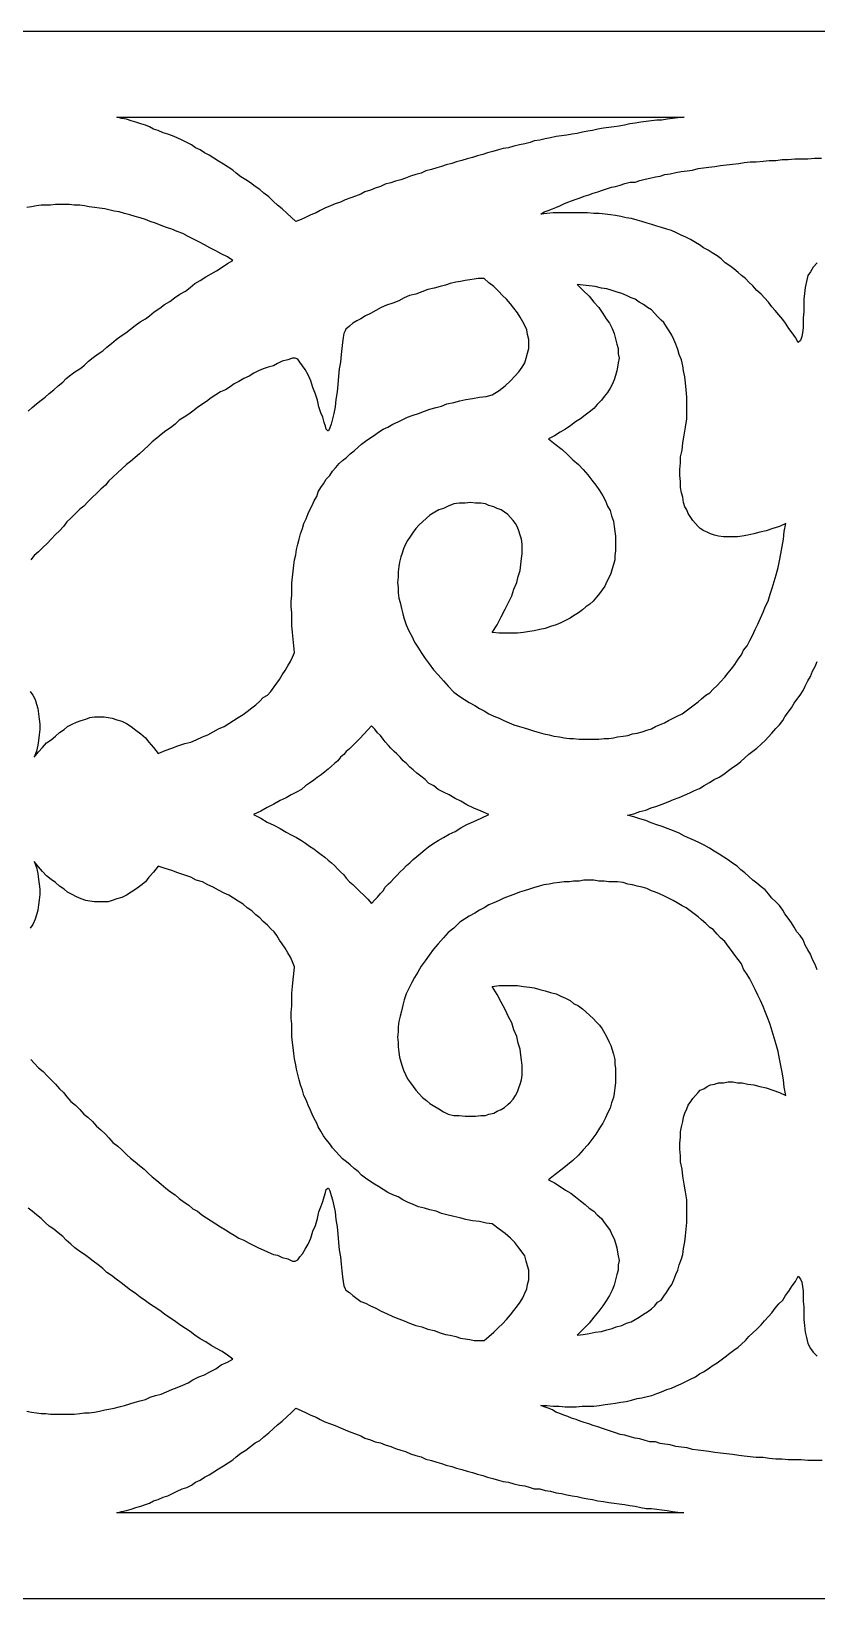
# Model space of a CAD drawing. Extents: x -287 to 294, y -50 to 45.
# Drawn here: x -238.9 to -191.4, y -49.9 to 45.1 of the extents above; entities that cross this region are included whole.
import ezdxf

# ---------------------------------------------------------------- set-up
doc = ezdxf.new("R2010")
doc.units = 0
doc.header["$MEASUREMENT"] = 0
doc.layers.add('LAYER_1', color=18, linetype='CONTINUOUS')

msp = doc.modelspace()

# ---------------------------------------------------------------- linework, layer by layer
at = {"layer": 'LAYER_1'}
for points in [[(293.621, 45.118), (-286.506, 45.118)], [(-191.317, 31.094), (-191.563, 30.823), (-191.727, 30.551), (-191.891, 30.325), (-191.974, 29.963), (-192.056, 29.6), (-192.097, 29.238), (-192.138, 28.876), (-192.138, 28.469), (-192.138, 28.107), (-192.179, 27.744), (-192.179, 27.473), (-192.179, 27.156), (-192.22, 26.839), (-192.261, 26.613), (-192.343, 26.386), (-192.466, 26.251), (-192.63, 26.568), (-192.835, 26.839), (-193.041, 27.111), (-193.246, 27.428), (-193.41, 27.654), (-193.656, 27.926), (-193.862, 28.197), (-194.067, 28.423), (-194.272, 28.695), (-194.518, 28.967), (-194.724, 29.193), (-194.97, 29.419), (-195.216, 29.691), (-195.462, 29.917), (-195.668, 30.144), (-195.914, 30.325), (-196.119, 30.506), (-196.365, 30.732), (-196.612, 30.913), (-196.899, 31.094), (-197.145, 31.321), (-197.391, 31.502), (-197.679, 31.683), (-197.925, 31.864), (-198.212, 32), (-198.459, 32.181), (-198.705, 32.316), (-198.992, 32.497), (-199.279, 32.633), (-199.567, 32.769), (-199.854, 32.905), (-200.141, 33.041), (-200.429, 33.131), (-200.757, 33.222), (-201.044, 33.312), (-201.332, 33.403), (-201.619, 33.493), (-201.947, 33.584), (-202.235, 33.674), (-202.563, 33.765), (-202.891, 33.81), (-203.22, 33.901), (-203.548, 33.946), (-203.835, 33.991), (-204.164, 34.037), (-204.533, 34.082), (-204.862, 34.082), (-205.231, 34.127), (-205.559, 34.127), (-205.929, 34.127), (-206.257, 34.127), (-206.585, 34.127), (-206.955, 34.127), (-207.324, 34.127), (-207.694, 34.082), (-208.063, 34.037), (-207.858, 34.172), (-207.612, 34.263), (-207.365, 34.353), (-207.16, 34.444), (-206.914, 34.534), (-206.668, 34.67), (-206.421, 34.761), (-206.216, 34.851), (-205.929, 34.942), (-205.682, 35.032), (-205.436, 35.123), (-205.149, 35.213), (-204.903, 35.304), (-204.615, 35.395), (-204.328, 35.485), (-204.082, 35.576), (-203.794, 35.666), (-203.548, 35.711), (-203.261, 35.802), (-202.973, 35.892), (-202.645, 35.983), (-202.358, 35.983), (-202.071, 36.074), (-201.742, 36.164), (-201.455, 36.209), (-201.126, 36.3), (-200.839, 36.345), (-200.552, 36.436), (-200.224, 36.481), (-199.895, 36.571), (-199.567, 36.617), (-199.197, 36.662), (-198.869, 36.707), (-198.541, 36.798), (-198.212, 36.843), (-197.884, 36.888), (-197.515, 36.934), (-197.186, 36.979), (-196.817, 37.024), (-196.447, 37.069), (-196.078, 37.115), (-195.75, 37.16), (-195.38, 37.205), (-195.011, 37.205), (-194.6, 37.25), (-194.231, 37.296), (-193.821, 37.296), (-193.451, 37.341), (-193.082, 37.341), (-192.671, 37.386), (-192.302, 37.386), (-191.891, 37.386), (-191.481, 37.431), (-191.071, 37.431)], [(-239.12, 22.086), (-238.874, 22.312), (-238.628, 22.539), (-238.34, 22.765), (-238.094, 22.946), (-237.848, 23.173), (-237.56, 23.399), (-237.314, 23.625), (-237.027, 23.852), (-236.822, 24.078), (-236.534, 24.304), (-236.288, 24.485), (-236.001, 24.666), (-235.713, 24.893), (-235.467, 25.119), (-235.18, 25.345), (-234.893, 25.572), (-234.605, 25.753), (-234.359, 25.979), (-234.072, 26.205), (-233.784, 26.432), (-233.497, 26.658), (-233.21, 26.839), (-232.922, 27.065), (-232.635, 27.292), (-232.348, 27.518), (-232.019, 27.699), (-231.773, 27.88), (-231.486, 28.107), (-231.157, 28.333), (-230.87, 28.559), (-230.542, 28.74), (-230.255, 28.967), (-229.926, 29.193), (-229.598, 29.374), (-229.31, 29.6), (-229.023, 29.827), (-228.695, 30.008), (-228.366, 30.234), (-228.038, 30.415), (-227.71, 30.596), (-227.381, 30.823), (-227.053, 31.049), (-226.725, 31.23), (-227.053, 31.456), (-227.422, 31.637), (-227.751, 31.818), (-228.12, 32), (-228.449, 32.181), (-228.777, 32.362), (-229.146, 32.543), (-229.434, 32.679), (-229.762, 32.86), (-230.09, 32.995), (-230.419, 33.131), (-230.747, 33.222), (-231.075, 33.358), (-231.404, 33.493), (-231.732, 33.584), (-232.019, 33.72), (-232.348, 33.81), (-232.635, 33.901), (-232.963, 33.991), (-233.292, 34.082), (-233.62, 34.172), (-233.907, 34.218), (-234.236, 34.308), (-234.482, 34.353), (-234.81, 34.399), (-235.098, 34.444), (-235.426, 34.489), (-235.713, 34.534), (-236.001, 34.58), (-236.329, 34.58), (-236.616, 34.625), (-236.904, 34.625), (-237.191, 34.625), (-237.478, 34.625), (-237.766, 34.58), (-238.053, 34.58), (-238.34, 34.58), (-238.628, 34.534), (-238.915, 34.489), (-239.202, 34.444)], [(-238.997, 5.111), (-238.833, 4.885), (-238.71, 4.613), (-238.628, 4.342), (-238.546, 4.07), (-238.504, 3.753), (-238.463, 3.436), (-238.422, 3.119), (-238.422, 2.803), (-238.463, 2.486), (-238.504, 2.124), (-238.546, 1.852), (-238.628, 1.49), (-238.751, 1.128), (-238.504, 1.445), (-238.258, 1.716), (-238.012, 1.988), (-237.725, 2.169), (-237.478, 2.395), (-237.232, 2.622), (-236.945, 2.803), (-236.74, 2.984), (-236.452, 3.119), (-236.206, 3.255), (-235.919, 3.346), (-235.631, 3.436), (-235.385, 3.527), (-235.098, 3.572), (-234.81, 3.572), (-234.523, 3.572), (-234.277, 3.527), (-234.031, 3.482), (-233.743, 3.391), (-233.456, 3.301), (-233.169, 3.165), (-232.881, 2.984), (-232.594, 2.757), (-232.307, 2.531), (-232.019, 2.305), (-231.814, 2.033), (-231.527, 1.716), (-231.24, 1.354), (-230.829, 1.535), (-230.419, 1.671), (-230.049, 1.807), (-229.639, 1.943), (-229.269, 2.033), (-228.941, 2.169), (-228.572, 2.35), (-228.243, 2.486), (-227.915, 2.667), (-227.587, 2.848), (-227.258, 2.984), (-226.971, 3.165), (-226.684, 3.346), (-226.396, 3.527), (-226.109, 3.708), (-225.863, 3.889), (-225.575, 4.115), (-225.329, 4.296), (-225.083, 4.523), (-224.878, 4.749), (-224.631, 4.885), (-224.426, 5.111), (-224.221, 5.383), (-224.057, 5.609), (-223.893, 5.835), (-223.728, 6.107), (-223.564, 6.379), (-223.4, 6.65), (-223.236, 6.922), (-223.113, 7.193), (-222.99, 7.465), (-223.031, 7.872), (-223.072, 8.28), (-223.113, 8.687), (-223.154, 9.095), (-223.154, 9.457), (-223.154, 9.864), (-223.195, 10.226), (-223.195, 10.588), (-223.154, 10.951), (-223.154, 11.313), (-223.154, 11.675), (-223.113, 12.037), (-223.072, 12.399), (-223.031, 12.761), (-222.99, 13.078), (-222.908, 13.395), (-222.866, 13.712), (-222.784, 14.029), (-222.702, 14.346), (-222.62, 14.662), (-222.497, 14.979), (-222.415, 15.296), (-222.292, 15.568), (-222.169, 15.885), (-222.046, 16.156), (-221.922, 16.383), (-221.799, 16.654), (-221.635, 16.926), (-221.553, 17.197), (-221.389, 17.469), (-221.225, 17.695), (-221.061, 17.967), (-220.855, 18.193), (-220.691, 18.465), (-220.486, 18.691), (-220.281, 18.917), (-220.075, 19.099), (-219.829, 19.28), (-219.624, 19.506), (-219.378, 19.687), (-219.131, 19.913), (-218.926, 20.094), (-218.68, 20.275), (-218.434, 20.457), (-218.146, 20.638), (-217.9, 20.819), (-217.613, 21), (-217.325, 21.136), (-217.038, 21.317), (-216.71, 21.452), (-216.422, 21.588), (-216.135, 21.724), (-215.807, 21.86), (-215.478, 21.95), (-215.109, 22.086), (-214.781, 22.222), (-214.411, 22.312), (-214.083, 22.403), (-213.755, 22.539), (-213.344, 22.629), (-212.975, 22.72), (-212.605, 22.81), (-212.195, 22.856), (-211.784, 22.946), (-211.374, 22.991), (-211.005, 23.082), (-210.594, 23.354), (-210.225, 23.625), (-209.896, 23.942), (-209.65, 24.214), (-209.404, 24.485), (-209.199, 24.757), (-209.034, 25.028), (-208.952, 25.3), (-208.87, 25.617), (-208.788, 25.889), (-208.788, 26.16), (-208.788, 26.432), (-208.87, 26.749), (-208.911, 27.02), (-209.034, 27.292), (-209.158, 27.518), (-209.322, 27.79), (-209.486, 28.061), (-209.691, 28.333), (-209.896, 28.605), (-210.143, 28.876), (-210.389, 29.102), (-210.635, 29.374), (-210.922, 29.646), (-211.21, 29.872), (-211.497, 30.144), (-211.661, 30.144), (-211.867, 30.144), (-212.113, 30.098), (-212.359, 30.053), (-212.646, 30.008), (-212.934, 29.963), (-213.221, 29.917), (-213.549, 29.827), (-213.837, 29.736), (-214.165, 29.646), (-214.534, 29.555), (-214.904, 29.465), (-215.273, 29.329), (-215.643, 29.193), (-216.012, 29.102), (-216.34, 28.967), (-216.669, 28.786), (-217.038, 28.65), (-217.408, 28.514), (-217.736, 28.378), (-218.064, 28.197), (-218.393, 28.016), (-218.68, 27.88), (-218.967, 27.699), (-219.214, 27.563), (-219.46, 27.428), (-219.665, 27.247), (-219.87, 27.065), (-219.911, 26.975), (-219.993, 26.794), (-220.034, 26.568), (-220.075, 26.251), (-220.116, 25.889), (-220.158, 25.526), (-220.199, 25.074), (-220.281, 24.666), (-220.322, 24.214), (-220.363, 23.716), (-220.404, 23.263), (-220.486, 22.81), (-220.527, 22.358), (-220.609, 21.95), (-220.691, 21.633), (-220.773, 21.317), (-220.855, 21.09), (-220.937, 20.909), (-220.978, 20.909), (-221.061, 21), (-221.102, 21.181), (-221.184, 21.407), (-221.266, 21.724), (-221.389, 21.996), (-221.512, 22.358), (-221.594, 22.765), (-221.717, 23.127), (-221.881, 23.535), (-222.005, 23.942), (-222.169, 24.304), (-222.333, 24.621), (-222.497, 24.847), (-222.661, 25.074), (-222.784, 25.255), (-222.949, 25.3), (-223.113, 25.3), (-223.4, 25.21), (-223.728, 25.119), (-224.016, 24.983), (-224.262, 24.847), (-224.59, 24.757), (-224.878, 24.666), (-225.165, 24.531), (-225.452, 24.395), (-225.74, 24.214), (-226.068, 24.078), (-226.355, 23.897), (-226.643, 23.761), (-226.889, 23.58), (-227.176, 23.399), (-227.463, 23.263), (-227.751, 23.082), (-228.038, 22.901), (-228.325, 22.675), (-228.613, 22.494), (-228.859, 22.312), (-229.146, 22.086), (-229.393, 21.905), (-229.68, 21.724), (-229.967, 21.543), (-230.213, 21.317), (-230.501, 21.09), (-230.788, 20.909), (-231.075, 20.683), (-231.322, 20.457), (-231.609, 20.23), (-231.855, 20.004), (-232.102, 19.778), (-232.389, 19.506), (-232.635, 19.28), (-232.922, 19.053), (-233.169, 18.872), (-233.456, 18.601), (-233.702, 18.374), (-233.99, 18.103), (-234.236, 17.876), (-234.441, 17.605), (-234.728, 17.378), (-234.975, 17.107), (-235.221, 16.881), (-235.508, 16.609), (-235.754, 16.337), (-236.001, 16.156), (-236.247, 15.885), (-236.534, 15.613), (-236.781, 15.387), (-236.986, 15.115), (-237.232, 14.844), (-237.478, 14.617), (-237.725, 14.346), (-237.971, 14.074), (-238.217, 13.848), (-238.504, 13.576), (-238.751, 13.35), (-238.956, 13.078)], [(-191.318, -11.768), (-191.441, -11.451), (-191.605, -11.134), (-191.728, -10.817), (-191.892, -10.546), (-192.056, -10.274), (-192.18, -9.957), (-192.344, -9.686), (-192.549, -9.459), (-192.713, -9.188), (-192.877, -8.916), (-193.083, -8.644), (-193.288, -8.373), (-193.411, -8.147), (-193.616, -7.875), (-193.821, -7.649), (-194.068, -7.422), (-194.273, -7.151), (-194.478, -6.924), (-194.724, -6.743), (-194.971, -6.517), (-195.217, -6.336), (-195.463, -6.11), (-195.709, -5.883), (-195.956, -5.702), (-196.161, -5.476), (-196.448, -5.295), (-196.695, -5.114), (-196.982, -4.933), (-197.269, -4.752), (-197.556, -4.57), (-197.844, -4.389), (-198.172, -4.208), (-198.459, -4.073), (-198.747, -3.937), (-199.034, -3.801), (-199.362, -3.665), (-199.691, -3.484), (-200.019, -3.348), (-200.347, -3.212), (-200.717, -3.077), (-201.045, -2.986), (-201.374, -2.85), (-201.702, -2.715), (-202.071, -2.624), (-202.441, -2.488), (-202.81, -2.398), (-202.441, -2.307), (-202.071, -2.171), (-201.702, -2.081), (-201.374, -1.945), (-201.045, -1.854), (-200.717, -1.719), (-200.347, -1.583), (-200.019, -1.447), (-199.691, -1.311), (-199.362, -1.175), (-199.034, -1.04), (-198.747, -0.904), (-198.459, -0.768), (-198.172, -0.587), (-197.844, -0.406), (-197.556, -0.225), (-197.269, -0.089), (-196.982, 0.092), (-196.695, 0.318), (-196.448, 0.499), (-196.161, 0.68), (-195.956, 0.861), (-195.709, 1.088), (-195.463, 1.314), (-195.217, 1.495), (-194.971, 1.676), (-194.724, 1.903), (-194.478, 2.129), (-194.273, 2.355), (-194.068, 2.582), (-193.821, 2.853), (-193.616, 3.08), (-193.411, 3.351), (-193.288, 3.577), (-193.083, 3.849), (-192.877, 4.121), (-192.713, 4.392), (-192.549, 4.619), (-192.344, 4.89), (-192.18, 5.162), (-192.056, 5.433), (-191.892, 5.75), (-191.728, 6.022), (-191.605, 6.339), (-191.441, 6.61), (-191.318, 6.927)], [(-238.956, -17.205), (-238.751, -17.432), (-238.504, -17.703), (-238.217, -17.929), (-237.971, -18.201), (-237.725, -18.427), (-237.478, -18.699), (-237.232, -18.971), (-236.986, -19.197), (-236.781, -19.468), (-236.534, -19.74), (-236.247, -19.966), (-236.001, -20.238), (-235.754, -20.51), (-235.508, -20.691), (-235.221, -20.962), (-234.975, -21.234), (-234.728, -21.46), (-234.441, -21.732), (-234.236, -21.958), (-233.99, -22.23), (-233.702, -22.456), (-233.456, -22.682), (-233.169, -22.954), (-232.922, -23.18), (-232.635, -23.407), (-232.389, -23.633), (-232.102, -23.859), (-231.855, -24.086), (-231.609, -24.312), (-231.322, -24.538), (-231.075, -24.765), (-230.788, -24.991), (-230.501, -25.217), (-230.213, -25.398), (-229.967, -25.625), (-229.68, -25.851), (-229.393, -26.032), (-229.146, -26.258), (-228.859, -26.394), (-228.613, -26.621), (-228.325, -26.802), (-228.038, -26.983), (-227.751, -27.164), (-227.463, -27.345), (-227.176, -27.526), (-226.889, -27.707), (-226.643, -27.843), (-226.355, -28.024), (-226.068, -28.16), (-225.74, -28.341), (-225.452, -28.477), (-225.165, -28.612), (-224.878, -28.748), (-224.59, -28.884), (-224.262, -29.02), (-224.016, -29.065), (-223.728, -29.201), (-223.4, -29.291), (-223.113, -29.427), (-222.949, -29.427), (-222.784, -29.337), (-222.661, -29.156), (-222.497, -28.974), (-222.333, -28.703), (-222.169, -28.386), (-222.005, -28.024), (-221.881, -27.616), (-221.717, -27.254), (-221.594, -26.847), (-221.512, -26.44), (-221.389, -26.123), (-221.266, -25.806), (-221.184, -25.534), (-221.102, -25.263), (-221.061, -25.082), (-220.978, -24.991), (-220.937, -24.991), (-220.855, -25.172), (-220.773, -25.444), (-220.691, -25.715), (-220.609, -26.077), (-220.527, -26.44), (-220.486, -26.892), (-220.404, -27.345), (-220.363, -27.798), (-220.322, -28.295), (-220.281, -28.748), (-220.199, -29.156), (-220.158, -29.608), (-220.116, -30.016), (-220.075, -30.378), (-220.034, -30.649), (-219.993, -30.921), (-219.911, -31.102), (-219.87, -31.193), (-219.665, -31.328), (-219.46, -31.509), (-219.214, -31.69), (-218.967, -31.872), (-218.68, -31.962), (-218.393, -32.143), (-218.064, -32.279), (-217.736, -32.46), (-217.408, -32.596), (-217.038, -32.777), (-216.669, -32.913), (-216.34, -33.048), (-216.012, -33.184), (-215.643, -33.32), (-215.273, -33.411), (-214.904, -33.546), (-214.534, -33.637), (-214.165, -33.773), (-213.837, -33.863), (-213.549, -33.909), (-213.221, -33.999), (-212.934, -34.09), (-212.646, -34.135), (-212.359, -34.18), (-212.113, -34.225), (-211.867, -34.225), (-211.661, -34.225), (-211.497, -34.225), (-211.21, -33.999), (-210.922, -33.727), (-210.635, -33.456), (-210.389, -33.23), (-210.143, -32.958), (-209.896, -32.686), (-209.691, -32.415), (-209.486, -32.143), (-209.322, -31.917), (-209.158, -31.645), (-209.034, -31.374), (-208.911, -31.102), (-208.87, -30.83), (-208.788, -30.559), (-208.788, -30.287), (-208.788, -29.97), (-208.87, -29.699), (-208.952, -29.427), (-209.034, -29.11), (-209.199, -28.884), (-209.404, -28.612), (-209.65, -28.295), (-209.896, -28.024), (-210.225, -27.752), (-210.594, -27.481), (-211.005, -27.164), (-211.374, -27.119), (-211.784, -27.028), (-212.195, -26.983), (-212.605, -26.892), (-212.975, -26.802), (-213.344, -26.711), (-213.755, -26.621), (-214.083, -26.53), (-214.411, -26.394), (-214.781, -26.304), (-215.109, -26.213), (-215.478, -26.123), (-215.807, -25.987), (-216.135, -25.851), (-216.422, -25.715), (-216.71, -25.534), (-217.038, -25.398), (-217.325, -25.263), (-217.613, -25.082), (-217.9, -24.9), (-218.146, -24.765), (-218.434, -24.584), (-218.68, -24.403), (-218.926, -24.221), (-219.131, -23.995), (-219.378, -23.814), (-219.624, -23.588), (-219.829, -23.407), (-220.075, -23.226), (-220.281, -22.999), (-220.486, -22.773), (-220.691, -22.547), (-220.855, -22.32), (-221.061, -22.049), (-221.225, -21.822), (-221.389, -21.551), (-221.553, -21.279), (-221.635, -21.053), (-221.799, -20.781), (-221.922, -20.51), (-222.046, -20.238), (-222.169, -19.966), (-222.292, -19.65), (-222.415, -19.378), (-222.497, -19.061), (-222.62, -18.744), (-222.702, -18.427), (-222.784, -18.111), (-222.866, -17.794), (-222.908, -17.522), (-222.99, -17.16), (-223.031, -16.843), (-223.072, -16.481), (-223.113, -16.164), (-223.154, -15.802), (-223.154, -15.44), (-223.154, -15.032), (-223.195, -14.716), (-223.195, -14.353), (-223.154, -13.946), (-223.154, -13.584), (-223.154, -13.176), (-223.113, -12.769), (-223.072, -12.362), (-223.031, -12), (-222.99, -11.592), (-223.113, -11.275), (-223.236, -11.004), (-223.4, -10.732), (-223.564, -10.46), (-223.728, -10.189), (-223.893, -9.963), (-224.057, -9.691), (-224.221, -9.465), (-224.426, -9.284), (-224.631, -9.057), (-224.878, -8.831), (-225.083, -8.605), (-225.329, -8.423), (-225.575, -8.197), (-225.863, -8.016), (-226.109, -7.79), (-226.396, -7.609), (-226.684, -7.428), (-226.971, -7.247), (-227.258, -7.111), (-227.587, -6.93), (-227.915, -6.749), (-228.243, -6.613), (-228.572, -6.432), (-228.941, -6.341), (-229.269, -6.16), (-229.639, -6.024), (-230.049, -5.889), (-230.419, -5.753), (-230.829, -5.617), (-231.24, -5.481), (-231.527, -5.843), (-231.814, -6.16), (-232.019, -6.432), (-232.307, -6.658), (-232.594, -6.884), (-232.881, -7.065), (-233.169, -7.247), (-233.456, -7.382), (-233.743, -7.473), (-234.031, -7.563), (-234.277, -7.654), (-234.523, -7.654), (-234.81, -7.654), (-235.098, -7.654), (-235.385, -7.609), (-235.631, -7.563), (-235.919, -7.473), (-236.206, -7.337), (-236.452, -7.201), (-236.74, -7.065), (-236.945, -6.884), (-237.232, -6.703), (-237.478, -6.477), (-237.725, -6.296), (-238.012, -6.07), (-238.258, -5.798), (-238.504, -5.526), (-238.751, -5.21), (-238.628, -5.572), (-238.546, -5.934), (-238.504, -6.296), (-238.463, -6.568), (-238.422, -6.884), (-238.422, -7.201), (-238.463, -7.518), (-238.504, -7.835), (-238.546, -8.152), (-238.628, -8.423), (-238.71, -8.695), (-238.833, -9.012), (-238.997, -9.238)], [(-239.202, -38.526), (-238.915, -38.571), (-238.628, -38.616), (-238.34, -38.661), (-238.053, -38.661), (-237.766, -38.707), (-237.478, -38.707), (-237.191, -38.707), (-236.904, -38.707), (-236.616, -38.707), (-236.329, -38.707), (-236.001, -38.661), (-235.713, -38.616), (-235.426, -38.616), (-235.098, -38.571), (-234.81, -38.526), (-234.482, -38.435), (-234.236, -38.39), (-233.907, -38.345), (-233.62, -38.254), (-233.292, -38.164), (-232.963, -38.073), (-232.635, -37.982), (-232.348, -37.892), (-232.019, -37.801), (-231.732, -37.666), (-231.404, -37.575), (-231.075, -37.485), (-230.747, -37.349), (-230.419, -37.213), (-230.09, -37.077), (-229.762, -36.941), (-229.434, -36.806), (-229.146, -36.625), (-228.777, -36.443), (-228.449, -36.308), (-228.12, -36.127), (-227.751, -35.946), (-227.422, -35.719), (-227.053, -35.538), (-226.725, -35.357), (-227.053, -35.131), (-227.381, -34.904), (-227.71, -34.723), (-228.038, -34.542), (-228.366, -34.316), (-228.695, -34.135), (-229.023, -33.909), (-229.31, -33.682), (-229.598, -33.501), (-229.926, -33.275), (-230.255, -33.048), (-230.542, -32.867), (-230.87, -32.641), (-231.157, -32.415), (-231.486, -32.188), (-231.773, -32.007), (-232.019, -31.826), (-232.348, -31.6), (-232.635, -31.374), (-232.922, -31.193), (-233.21, -30.966), (-233.497, -30.74), (-233.784, -30.514), (-234.072, -30.287), (-234.359, -30.106), (-234.605, -29.88), (-234.893, -29.653), (-235.18, -29.427), (-235.467, -29.201), (-235.713, -29.02), (-236.001, -28.839), (-236.288, -28.612), (-236.534, -28.386), (-236.822, -28.16), (-237.027, -27.933), (-237.314, -27.707), (-237.56, -27.481), (-237.848, -27.3), (-238.094, -27.073), (-238.34, -26.847), (-238.628, -26.621), (-238.874, -26.394), (-239.12, -26.213)], [(-191.03, -41.513), (-191.481, -41.513), (-191.891, -41.513), (-192.302, -41.468), (-192.671, -41.468), (-193.082, -41.468), (-193.451, -41.423), (-193.821, -41.423), (-194.231, -41.377), (-194.6, -41.332), (-195.011, -41.332), (-195.38, -41.287), (-195.75, -41.242), (-196.078, -41.196), (-196.447, -41.151), (-196.817, -41.106), (-197.186, -41.061), (-197.515, -41.015), (-197.884, -40.97), (-198.212, -40.925), (-198.541, -40.88), (-198.869, -40.834), (-199.197, -40.744), (-199.567, -40.698), (-199.895, -40.653), (-200.224, -40.563), (-200.552, -40.517), (-200.839, -40.472), (-201.126, -40.382), (-201.455, -40.382), (-201.742, -40.291), (-202.071, -40.201), (-202.358, -40.155), (-202.645, -40.065), (-202.973, -39.974), (-203.261, -39.929), (-203.548, -39.838), (-203.794, -39.748), (-204.082, -39.657), (-204.328, -39.567), (-204.615, -39.476), (-204.903, -39.386), (-205.149, -39.295), (-205.436, -39.205), (-205.682, -39.114), (-205.929, -39.024), (-206.216, -38.933), (-206.421, -38.843), (-206.668, -38.752), (-206.914, -38.661), (-207.16, -38.571), (-207.365, -38.435), (-207.612, -38.345), (-207.858, -38.254), (-208.063, -38.164), (-207.694, -38.164), (-207.324, -38.209), (-206.955, -38.209), (-206.585, -38.254), (-206.257, -38.254), (-205.929, -38.254), (-205.559, -38.209), (-205.231, -38.209), (-204.862, -38.209), (-204.533, -38.164), (-204.164, -38.118), (-203.835, -38.073), (-203.548, -38.028), (-203.22, -37.982), (-202.891, -37.937), (-202.563, -37.847), (-202.235, -37.756), (-201.947, -37.711), (-201.619, -37.62), (-201.332, -37.575), (-201.044, -37.439), (-200.757, -37.349), (-200.429, -37.213), (-200.141, -37.122), (-199.854, -36.987), (-199.567, -36.851), (-199.279, -36.715), (-198.992, -36.579), (-198.705, -36.443), (-198.459, -36.262), (-198.212, -36.127), (-197.925, -35.946), (-197.679, -35.764), (-197.391, -35.583), (-197.145, -35.402), (-196.899, -35.221), (-196.612, -34.995), (-196.365, -34.814), (-196.119, -34.633), (-195.914, -34.452), (-195.668, -34.225), (-195.462, -33.999), (-195.216, -33.773), (-194.97, -33.546), (-194.724, -33.275), (-194.518, -33.048), (-194.272, -32.777), (-194.067, -32.551), (-193.862, -32.279), (-193.656, -32.007), (-193.41, -31.781), (-193.246, -31.509), (-193.041, -31.238), (-192.835, -30.921), (-192.63, -30.649), (-192.466, -30.332), (-192.343, -30.514), (-192.261, -30.695), (-192.22, -30.966), (-192.179, -31.238), (-192.179, -31.555), (-192.179, -31.872), (-192.138, -32.188), (-192.138, -32.596), (-192.138, -32.958), (-192.097, -33.32), (-192.056, -33.727), (-191.974, -34.044), (-191.891, -34.406), (-191.727, -34.723), (-191.563, -34.95), (-191.317, -35.176)], [(-286.506, -49.882), (293.621, -49.882)]]:
    msp.add_lwpolyline(points, dxfattribs=at)
for points in [[(-199.389, 39.92), (-199.758, 39.876), (-200.087, 39.831), (-200.415, 39.785), (-200.743, 39.74), (-201.031, 39.74), (-201.359, 39.695), (-201.687, 39.65), (-202.016, 39.604), (-202.344, 39.559), (-202.673, 39.514), (-203.001, 39.423), (-203.329, 39.378), (-203.617, 39.333), (-203.945, 39.287), (-204.273, 39.242), (-204.602, 39.197), (-204.93, 39.106), (-205.217, 39.061), (-205.546, 39.016), (-205.874, 38.925), (-206.161, 38.88), (-206.49, 38.835), (-206.818, 38.789), (-207.146, 38.744), (-207.475, 38.654), (-207.803, 38.608), (-208.131, 38.518), (-208.46, 38.473), (-208.706, 38.382), (-209.034, 38.292), (-209.363, 38.246), (-209.691, 38.156), (-210.02, 38.065), (-210.348, 38.02), (-210.635, 37.929), (-210.964, 37.839), (-211.292, 37.748), (-211.579, 37.658), (-211.908, 37.567), (-212.195, 37.477), (-212.523, 37.386), (-212.852, 37.296), (-213.18, 37.205), (-213.467, 37.115), (-213.796, 37.024), (-214.083, 36.934), (-214.37, 36.843), (-214.699, 36.752), (-215.027, 36.662), (-215.314, 36.526), (-215.643, 36.436), (-215.971, 36.345), (-216.258, 36.209), (-216.546, 36.119), (-216.874, 36.028), (-217.161, 35.938), (-217.49, 35.847), (-217.777, 35.711), (-218.105, 35.621), (-218.393, 35.485), (-218.721, 35.395), (-218.967, 35.259), (-219.296, 35.123), (-219.583, 35.032), (-219.911, 34.897), (-220.199, 34.761), (-220.527, 34.67), (-220.814, 34.534), (-221.143, 34.399), (-221.43, 34.263), (-221.676, 34.127), (-222.005, 33.991), (-222.292, 33.855), (-222.579, 33.72), (-222.908, 33.584), (-223.195, 33.855), (-223.441, 34.082), (-223.728, 34.353), (-224.016, 34.58), (-224.262, 34.806), (-224.549, 35.078), (-224.837, 35.304), (-225.083, 35.53), (-225.37, 35.711), (-225.658, 35.938), (-225.945, 36.119), (-226.232, 36.3), (-226.519, 36.526), (-226.725, 36.707), (-227.012, 36.888), (-227.299, 37.069), (-227.587, 37.25), (-227.874, 37.431), (-228.161, 37.613), (-228.449, 37.748), (-228.695, 37.929), (-228.982, 38.065), (-229.228, 38.246), (-229.516, 38.382), (-229.803, 38.518), (-230.09, 38.654), (-230.378, 38.789), (-230.665, 38.88), (-230.952, 38.971), (-231.24, 39.106), (-231.527, 39.197), (-231.773, 39.333), (-232.019, 39.423), (-232.307, 39.514), (-232.594, 39.604), (-232.881, 39.695), (-233.169, 39.785), (-233.456, 39.831), (-233.743, 39.92)], [(-207.598, 20.411), (-207.187, 20.094), (-206.777, 19.778), (-206.449, 19.461), (-206.12, 19.144), (-205.792, 18.872), (-205.505, 18.555), (-205.217, 18.238), (-204.971, 17.922), (-204.725, 17.605), (-204.52, 17.288), (-204.314, 16.971), (-204.15, 16.654), (-204.027, 16.337), (-203.863, 16.066), (-203.781, 15.749), (-203.658, 15.432), (-203.617, 15.115), (-203.576, 14.798), (-203.534, 14.527), (-203.534, 14.21), (-203.534, 13.893), (-203.534, 13.621), (-203.576, 13.35), (-203.576, 13.078), (-203.658, 12.807), (-203.74, 12.535), (-203.822, 12.263), (-203.945, 11.992), (-204.068, 11.765), (-204.191, 11.494), (-204.355, 11.267), (-204.52, 11.041), (-204.684, 10.815), (-204.889, 10.588), (-205.094, 10.407), (-205.34, 10.226), (-205.546, 10.045), (-205.792, 9.864), (-206.079, 9.683), (-206.284, 9.547), (-206.572, 9.412), (-206.859, 9.276), (-207.146, 9.14), (-207.475, 9.049), (-207.803, 8.914), (-208.131, 8.868), (-208.46, 8.778), (-208.747, 8.733), (-209.117, 8.687), (-209.486, 8.642), (-209.855, 8.642), (-210.225, 8.642), (-210.594, 8.642), (-211.005, 8.687), (-210.717, 9.14), (-210.471, 9.638), (-210.225, 10.091), (-210.02, 10.498), (-209.814, 10.905), (-209.691, 11.313), (-209.527, 11.72), (-209.445, 12.082), (-209.322, 12.444), (-209.281, 12.807), (-209.24, 13.169), (-209.199, 13.44), (-209.199, 13.757), (-209.199, 14.029), (-209.24, 14.346), (-209.322, 14.572), (-209.404, 14.844), (-209.486, 15.07), (-209.609, 15.296), (-209.732, 15.477), (-209.896, 15.658), (-210.061, 15.839), (-210.266, 15.975), (-210.471, 16.111), (-210.717, 16.202), (-210.922, 16.292), (-211.21, 16.383), (-211.415, 16.473), (-211.702, 16.518), (-212.031, 16.518), (-212.318, 16.564), (-212.646, 16.518), (-213.016, 16.518), (-213.344, 16.473), (-213.672, 16.337), (-213.96, 16.202), (-214.247, 16.111), (-214.493, 15.975), (-214.781, 15.794), (-214.986, 15.613), (-215.232, 15.387), (-215.437, 15.206), (-215.643, 14.979), (-215.807, 14.753), (-215.971, 14.527), (-216.135, 14.255), (-216.258, 14.029), (-216.381, 13.757), (-216.464, 13.486), (-216.546, 13.259), (-216.628, 12.942), (-216.669, 12.671), (-216.71, 12.354), (-216.71, 12.037), (-216.751, 11.72), (-216.71, 11.403), (-216.71, 11.086), (-216.669, 10.77), (-216.587, 10.498), (-216.505, 10.136), (-216.422, 9.819), (-216.34, 9.502), (-216.217, 9.14), (-216.053, 8.778), (-215.889, 8.461), (-215.725, 8.099), (-215.519, 7.782), (-215.314, 7.465), (-215.068, 7.103), (-214.822, 6.786), (-214.575, 6.424), (-214.288, 6.107), (-213.96, 5.745), (-213.672, 5.428), (-213.344, 5.066), (-212.975, 4.794), (-212.687, 4.613), (-212.4, 4.432), (-212.072, 4.251), (-211.784, 4.07), (-211.497, 3.934), (-211.21, 3.753), (-210.922, 3.617), (-210.594, 3.482), (-210.307, 3.346), (-209.978, 3.21), (-209.691, 3.074), (-209.363, 2.984), (-209.075, 2.893), (-208.747, 2.803), (-208.501, 2.712), (-208.173, 2.622), (-207.885, 2.531), (-207.557, 2.486), (-207.27, 2.395), (-206.941, 2.35), (-206.654, 2.305), (-206.325, 2.259), (-206.079, 2.259), (-205.751, 2.214), (-205.464, 2.214), (-205.135, 2.214), (-204.848, 2.214), (-204.561, 2.214), (-204.232, 2.259), (-203.945, 2.259), (-203.658, 2.305), (-203.411, 2.35), (-203.083, 2.395), (-202.796, 2.44), (-202.508, 2.531), (-202.221, 2.576), (-201.934, 2.667), (-201.646, 2.757), (-201.359, 2.848), (-201.113, 2.984), (-200.867, 3.074), (-200.579, 3.21), (-200.333, 3.346), (-200.046, 3.482), (-199.799, 3.617), (-199.512, 3.753), (-199.266, 3.934), (-199.02, 4.115), (-198.773, 4.296), (-198.527, 4.477), (-198.322, 4.659), (-198.076, 4.885), (-197.829, 5.021), (-197.624, 5.247), (-197.378, 5.473), (-197.173, 5.7), (-196.926, 5.971), (-196.721, 6.243), (-196.516, 6.469), (-196.311, 6.741), (-196.105, 7.058), (-195.9, 7.329), (-195.777, 7.601), (-195.572, 7.872), (-195.408, 8.189), (-195.243, 8.506), (-195.079, 8.868), (-194.915, 9.185), (-194.751, 9.547), (-194.587, 9.909), (-194.464, 10.272), (-194.299, 10.588), (-194.176, 10.996), (-194.053, 11.358), (-193.93, 11.765), (-193.807, 12.173), (-193.684, 12.625), (-193.602, 13.033), (-193.52, 13.44), (-193.437, 13.893), (-193.355, 14.346), (-193.314, 14.798), (-193.232, 15.296), (-193.602, 15.115), (-194.012, 14.979), (-194.423, 14.844), (-194.792, 14.753), (-195.161, 14.662), (-195.531, 14.572), (-195.859, 14.527), (-196.146, 14.481), (-196.434, 14.481), (-196.721, 14.481), (-197.008, 14.481), (-197.296, 14.527), (-197.542, 14.572), (-197.788, 14.662), (-197.993, 14.753), (-198.199, 14.844), (-198.404, 14.979), (-198.527, 15.115), (-198.691, 15.296), (-198.855, 15.477), (-198.979, 15.658), (-199.143, 15.885), (-199.225, 16.111), (-199.348, 16.292), (-199.43, 16.564), (-199.471, 16.881), (-199.553, 17.152), (-199.594, 17.469), (-199.594, 17.831), (-199.635, 18.193), (-199.635, 18.555), (-199.594, 18.963), (-199.594, 19.325), (-199.512, 19.732), (-199.471, 20.185), (-199.389, 20.638), (-199.307, 21.136), (-199.225, 21.633), (-199.225, 22.041), (-199.225, 22.494), (-199.225, 22.946), (-199.266, 23.399), (-199.307, 23.806), (-199.348, 24.168), (-199.43, 24.531), (-199.471, 24.847), (-199.553, 25.21), (-199.676, 25.526), (-199.758, 25.843), (-199.881, 26.16), (-200.005, 26.432), (-200.128, 26.703), (-200.292, 26.975), (-200.456, 27.201), (-200.62, 27.473), (-200.784, 27.609), (-200.99, 27.835), (-201.154, 28.016), (-201.359, 28.242), (-201.605, 28.378), (-201.852, 28.559), (-202.098, 28.695), (-202.344, 28.876), (-202.59, 28.967), (-202.878, 29.102), (-203.165, 29.238), (-203.493, 29.329), (-203.74, 29.419), (-204.068, 29.51), (-204.396, 29.555), (-204.766, 29.646), (-205.135, 29.691), (-205.505, 29.736), (-205.874, 29.781), (-205.505, 29.419), (-205.135, 29.057), (-204.848, 28.695), (-204.561, 28.378), (-204.314, 28.016), (-204.109, 27.699), (-203.904, 27.428), (-203.74, 27.111), (-203.617, 26.794), (-203.534, 26.477), (-203.452, 26.16), (-203.37, 25.889), (-203.37, 25.572), (-203.329, 25.3), (-203.37, 25.028), (-203.411, 24.757), (-203.452, 24.531), (-203.534, 24.259), (-203.617, 23.987), (-203.74, 23.716), (-203.863, 23.489), (-204.027, 23.218), (-204.232, 22.991), (-204.396, 22.765), (-204.643, 22.494), (-204.848, 22.267), (-205.135, 22.041), (-205.381, 21.86), (-205.669, 21.633), (-205.956, 21.452), (-206.243, 21.226), (-206.572, 21), (-206.9, 20.819), (-207.228, 20.592)], [(-218.32, 3.027), (-218.556, 2.773), (-218.791, 2.519), (-219.027, 2.264), (-219.223, 2.052), (-219.458, 1.84), (-219.654, 1.628), (-219.851, 1.459), (-220.008, 1.289), (-220.204, 1.12), (-220.361, 0.908), (-220.557, 0.738), (-220.753, 0.569), (-220.95, 0.399), (-221.146, 0.23), (-221.381, 0.06), (-221.617, -0.11), (-221.813, -0.279), (-222.088, -0.449), (-222.323, -0.618), (-222.559, -0.83), (-222.873, -1), (-223.186, -1.169), (-223.5, -1.339), (-223.854, -1.508), (-224.246, -1.72), (-224.639, -1.932), (-225.031, -2.144), (-225.463, -2.356), (-225.031, -2.568), (-224.639, -2.822), (-224.246, -2.992), (-223.854, -3.204), (-223.5, -3.416), (-223.186, -3.585), (-222.873, -3.755), (-222.559, -3.924), (-222.323, -4.094), (-222.088, -4.264), (-221.813, -4.433), (-221.617, -4.603), (-221.381, -4.772), (-221.146, -4.942), (-220.95, -5.111), (-220.753, -5.281), (-220.557, -5.45), (-220.361, -5.662), (-220.204, -5.832), (-220.008, -6.001), (-219.851, -6.213), (-219.654, -6.425), (-219.458, -6.595), (-219.223, -6.807), (-219.027, -7.019), (-218.791, -7.231), (-218.556, -7.485), (-218.32, -7.739), (-218.124, -7.527), (-217.967, -7.358), (-217.771, -7.146), (-217.614, -6.976), (-217.496, -6.764), (-217.3, -6.552), (-217.143, -6.425), (-216.947, -6.213), (-216.79, -6.044), (-216.593, -5.832), (-216.397, -5.662), (-216.201, -5.45), (-216.005, -5.281), (-215.808, -5.069), (-215.573, -4.899), (-215.337, -4.687), (-215.063, -4.475), (-214.867, -4.306), (-214.553, -4.094), (-214.278, -3.924), (-213.964, -3.755), (-213.611, -3.543), (-213.257, -3.373), (-212.904, -3.161), (-212.551, -2.949), (-212.119, -2.78), (-211.688, -2.568), (-211.217, -2.356), (-211.688, -2.144), (-212.119, -1.975), (-212.551, -1.763), (-212.904, -1.551), (-213.257, -1.381), (-213.611, -1.169), (-213.964, -1), (-214.278, -0.83), (-214.553, -0.618), (-214.867, -0.449), (-215.063, -0.237), (-215.337, -0.025), (-215.573, 0.145), (-215.808, 0.357), (-216.005, 0.526), (-216.201, 0.738), (-216.397, 0.908), (-216.593, 1.12), (-216.79, 1.332), (-216.947, 1.459), (-217.143, 1.671), (-217.3, 1.84), (-217.496, 2.052), (-217.614, 2.222), (-217.771, 2.434), (-217.967, 2.603), (-218.124, 2.815)], [(-207.598, -24.493), (-207.228, -24.674), (-206.9, -24.9), (-206.572, -25.127), (-206.243, -25.308), (-205.956, -25.534), (-205.669, -25.761), (-205.381, -25.987), (-205.135, -26.213), (-204.848, -26.394), (-204.643, -26.621), (-204.396, -26.847), (-204.232, -27.073), (-204.027, -27.345), (-203.863, -27.571), (-203.74, -27.843), (-203.617, -28.069), (-203.534, -28.341), (-203.452, -28.612), (-203.411, -28.884), (-203.37, -29.11), (-203.329, -29.382), (-203.37, -29.653), (-203.37, -29.97), (-203.452, -30.242), (-203.534, -30.559), (-203.617, -30.876), (-203.74, -31.193), (-203.904, -31.509), (-204.109, -31.826), (-204.314, -32.143), (-204.561, -32.46), (-204.848, -32.822), (-205.135, -33.184), (-205.505, -33.546), (-205.874, -33.909), (-205.505, -33.863), (-205.135, -33.818), (-204.766, -33.727), (-204.396, -33.682), (-204.068, -33.592), (-203.74, -33.501), (-203.493, -33.411), (-203.165, -33.32), (-202.878, -33.184), (-202.59, -33.094), (-202.344, -32.958), (-202.098, -32.822), (-201.852, -32.641), (-201.605, -32.505), (-201.359, -32.324), (-201.154, -32.143), (-200.99, -31.917), (-200.784, -31.781), (-200.62, -31.555), (-200.456, -31.328), (-200.292, -31.057), (-200.128, -30.83), (-200.005, -30.559), (-199.881, -30.242), (-199.758, -29.97), (-199.676, -29.653), (-199.553, -29.291), (-199.471, -29.02), (-199.43, -28.658), (-199.348, -28.25), (-199.307, -27.888), (-199.266, -27.481), (-199.225, -27.073), (-199.225, -26.621), (-199.225, -26.213), (-199.225, -25.715), (-199.307, -25.217), (-199.389, -24.765), (-199.471, -24.267), (-199.512, -23.859), (-199.594, -23.407), (-199.594, -23.045), (-199.635, -22.637), (-199.635, -22.275), (-199.594, -21.913), (-199.594, -21.596), (-199.553, -21.279), (-199.471, -20.962), (-199.43, -20.691), (-199.348, -20.464), (-199.225, -20.193), (-199.143, -19.966), (-198.979, -19.74), (-198.855, -19.559), (-198.691, -19.378), (-198.527, -19.197), (-198.404, -19.061), (-198.199, -18.971), (-197.993, -18.835), (-197.788, -18.744), (-197.542, -18.699), (-197.296, -18.608), (-197.008, -18.608), (-196.721, -18.563), (-196.434, -18.563), (-196.146, -18.608), (-195.859, -18.608), (-195.531, -18.699), (-195.161, -18.744), (-194.792, -18.835), (-194.423, -18.925), (-194.012, -19.061), (-193.602, -19.197), (-193.232, -19.378), (-193.314, -18.88), (-193.355, -18.427), (-193.437, -17.975), (-193.52, -17.567), (-193.602, -17.16), (-193.684, -16.707), (-193.807, -16.3), (-193.93, -15.892), (-194.053, -15.485), (-194.176, -15.078), (-194.299, -14.761), (-194.464, -14.353), (-194.587, -13.991), (-194.751, -13.629), (-194.915, -13.312), (-195.079, -12.95), (-195.243, -12.633), (-195.408, -12.316), (-195.572, -12.045), (-195.777, -11.728), (-195.9, -11.411), (-196.105, -11.139), (-196.311, -10.868), (-196.516, -10.596), (-196.721, -10.325), (-196.926, -10.053), (-197.173, -9.827), (-197.378, -9.6), (-197.624, -9.329), (-197.829, -9.193), (-198.076, -8.967), (-198.322, -8.74), (-198.527, -8.559), (-198.773, -8.378), (-199.02, -8.197), (-199.266, -8.016), (-199.512, -7.88), (-199.799, -7.699), (-200.046, -7.563), (-200.333, -7.428), (-200.579, -7.292), (-200.867, -7.156), (-201.113, -7.065), (-201.359, -6.975), (-201.646, -6.839), (-201.934, -6.749), (-202.221, -6.703), (-202.508, -6.613), (-202.796, -6.568), (-203.083, -6.477), (-203.411, -6.432), (-203.658, -6.432), (-203.945, -6.432), (-204.232, -6.386), (-204.561, -6.386), (-204.848, -6.341), (-205.135, -6.341), (-205.464, -6.341), (-205.751, -6.386), (-206.079, -6.386), (-206.325, -6.432), (-206.654, -6.432), (-206.941, -6.477), (-207.27, -6.522), (-207.557, -6.568), (-207.885, -6.613), (-208.173, -6.703), (-208.501, -6.794), (-208.747, -6.884), (-209.075, -6.975), (-209.363, -7.065), (-209.691, -7.201), (-209.978, -7.292), (-210.307, -7.428), (-210.594, -7.563), (-210.922, -7.699), (-211.21, -7.835), (-211.497, -8.016), (-211.784, -8.152), (-212.072, -8.333), (-212.4, -8.514), (-212.687, -8.695), (-212.975, -8.876), (-213.344, -9.238), (-213.672, -9.51), (-213.96, -9.827), (-214.288, -10.189), (-214.575, -10.506), (-214.822, -10.868), (-215.068, -11.23), (-215.314, -11.547), (-215.519, -11.909), (-215.725, -12.226), (-215.889, -12.543), (-216.053, -12.905), (-216.217, -13.222), (-216.34, -13.584), (-216.422, -13.901), (-216.505, -14.263), (-216.587, -14.58), (-216.669, -14.897), (-216.71, -15.213), (-216.71, -15.53), (-216.751, -15.847), (-216.71, -16.164), (-216.71, -16.436), (-216.669, -16.753), (-216.628, -17.069), (-216.546, -17.341), (-216.464, -17.613), (-216.381, -17.839), (-216.258, -18.111), (-216.135, -18.382), (-215.971, -18.608), (-215.807, -18.835), (-215.643, -19.061), (-215.437, -19.287), (-215.232, -19.514), (-214.986, -19.695), (-214.781, -19.876), (-214.493, -20.057), (-214.247, -20.193), (-213.96, -20.374), (-213.672, -20.51), (-213.344, -20.6), (-213.016, -20.6), (-212.646, -20.645), (-212.318, -20.645), (-212.031, -20.645), (-211.702, -20.6), (-211.415, -20.6), (-211.21, -20.51), (-210.922, -20.464), (-210.717, -20.329), (-210.471, -20.238), (-210.266, -20.102), (-210.061, -19.921), (-209.896, -19.785), (-209.732, -19.604), (-209.609, -19.378), (-209.486, -19.152), (-209.404, -18.925), (-209.322, -18.699), (-209.24, -18.427), (-209.199, -18.156), (-209.199, -17.839), (-209.199, -17.567), (-209.24, -17.25), (-209.281, -16.934), (-209.322, -16.571), (-209.445, -16.209), (-209.527, -15.802), (-209.691, -15.395), (-209.814, -14.987), (-210.02, -14.625), (-210.225, -14.172), (-210.471, -13.72), (-210.717, -13.267), (-211.005, -12.769), (-210.594, -12.724), (-210.225, -12.724), (-209.855, -12.724), (-209.486, -12.724), (-209.117, -12.769), (-208.747, -12.814), (-208.46, -12.86), (-208.131, -12.95), (-207.803, -13.041), (-207.475, -13.131), (-207.146, -13.222), (-206.859, -13.358), (-206.572, -13.493), (-206.284, -13.629), (-206.079, -13.81), (-205.792, -13.946), (-205.546, -14.127), (-205.34, -14.308), (-205.094, -14.534), (-204.889, -14.716), (-204.684, -14.942), (-204.52, -15.123), (-204.355, -15.349), (-204.191, -15.621), (-204.068, -15.847), (-203.945, -16.119), (-203.822, -16.345), (-203.74, -16.617), (-203.658, -16.888), (-203.576, -17.205), (-203.576, -17.477), (-203.534, -17.748), (-203.534, -18.02), (-203.534, -18.292), (-203.534, -18.608), (-203.576, -18.925), (-203.617, -19.242), (-203.658, -19.514), (-203.781, -19.831), (-203.863, -20.147), (-204.027, -20.464), (-204.15, -20.736), (-204.314, -21.053), (-204.52, -21.37), (-204.725, -21.732), (-204.971, -22.049), (-205.217, -22.366), (-205.505, -22.682), (-205.792, -22.999), (-206.12, -23.316), (-206.449, -23.588), (-206.777, -23.859), (-207.187, -24.176)], [(-199.394, -44.681), (-233.743, -44.681), (-233.456, -44.591), (-233.169, -44.546), (-232.881, -44.456), (-232.594, -44.365), (-232.307, -44.275), (-232.019, -44.184), (-231.773, -44.093), (-231.527, -43.958), (-231.24, -43.867), (-230.952, -43.731), (-230.665, -43.641), (-230.378, -43.505), (-230.09, -43.369), (-229.803, -43.233), (-229.516, -43.143), (-229.228, -43.007), (-228.982, -42.826), (-228.695, -42.69), (-228.449, -42.509), (-228.161, -42.373), (-227.874, -42.192), (-227.587, -42.011), (-227.299, -41.83), (-227.012, -41.649), (-226.725, -41.468), (-226.519, -41.287), (-226.232, -41.061), (-225.945, -40.88), (-225.658, -40.653), (-225.37, -40.427), (-225.083, -40.291), (-224.837, -40.065), (-224.549, -39.838), (-224.262, -39.567), (-224.016, -39.34), (-223.728, -39.114), (-223.441, -38.843), (-223.195, -38.616), (-222.908, -38.345), (-222.579, -38.48), (-222.292, -38.616), (-222.005, -38.752), (-221.676, -38.888), (-221.43, -39.024), (-221.143, -39.159), (-220.814, -39.295), (-220.527, -39.386), (-220.199, -39.522), (-219.911, -39.657), (-219.583, -39.793), (-219.296, -39.884), (-218.967, -40.019), (-218.721, -40.155), (-218.393, -40.246), (-218.105, -40.382), (-217.777, -40.427), (-217.49, -40.563), (-217.161, -40.653), (-216.874, -40.789), (-216.546, -40.88), (-216.258, -40.97), (-215.971, -41.106), (-215.643, -41.196), (-215.314, -41.287), (-215.027, -41.423), (-214.699, -41.513), (-214.37, -41.604), (-214.083, -41.694), (-213.796, -41.785), (-213.467, -41.875), (-213.18, -41.966), (-212.852, -42.056), (-212.523, -42.147), (-212.195, -42.238), (-211.908, -42.328), (-211.579, -42.419), (-211.292, -42.509), (-210.964, -42.6), (-210.635, -42.69), (-210.348, -42.781), (-210.02, -42.826), (-209.691, -42.917), (-209.363, -43.007), (-209.034, -43.052), (-208.706, -43.143), (-208.46, -43.233), (-208.131, -43.233), (-207.803, -43.324), (-207.475, -43.369), (-207.146, -43.46), (-206.818, -43.505), (-206.49, -43.596), (-206.161, -43.641), (-205.874, -43.686), (-205.546, -43.777), (-205.217, -43.822), (-204.93, -43.867), (-204.602, -43.958), (-204.273, -44.003), (-203.945, -44.048), (-203.617, -44.093), (-203.329, -44.139), (-203.001, -44.184), (-202.673, -44.229), (-202.344, -44.275), (-202.016, -44.365), (-201.687, -44.41), (-201.359, -44.41), (-201.031, -44.456), (-200.743, -44.501), (-200.415, -44.546), (-200.087, -44.591), (-199.758, -44.637)]]:
    msp.add_lwpolyline(points, close=True, dxfattribs=at)

doc.saveas('drawing.dxf')
